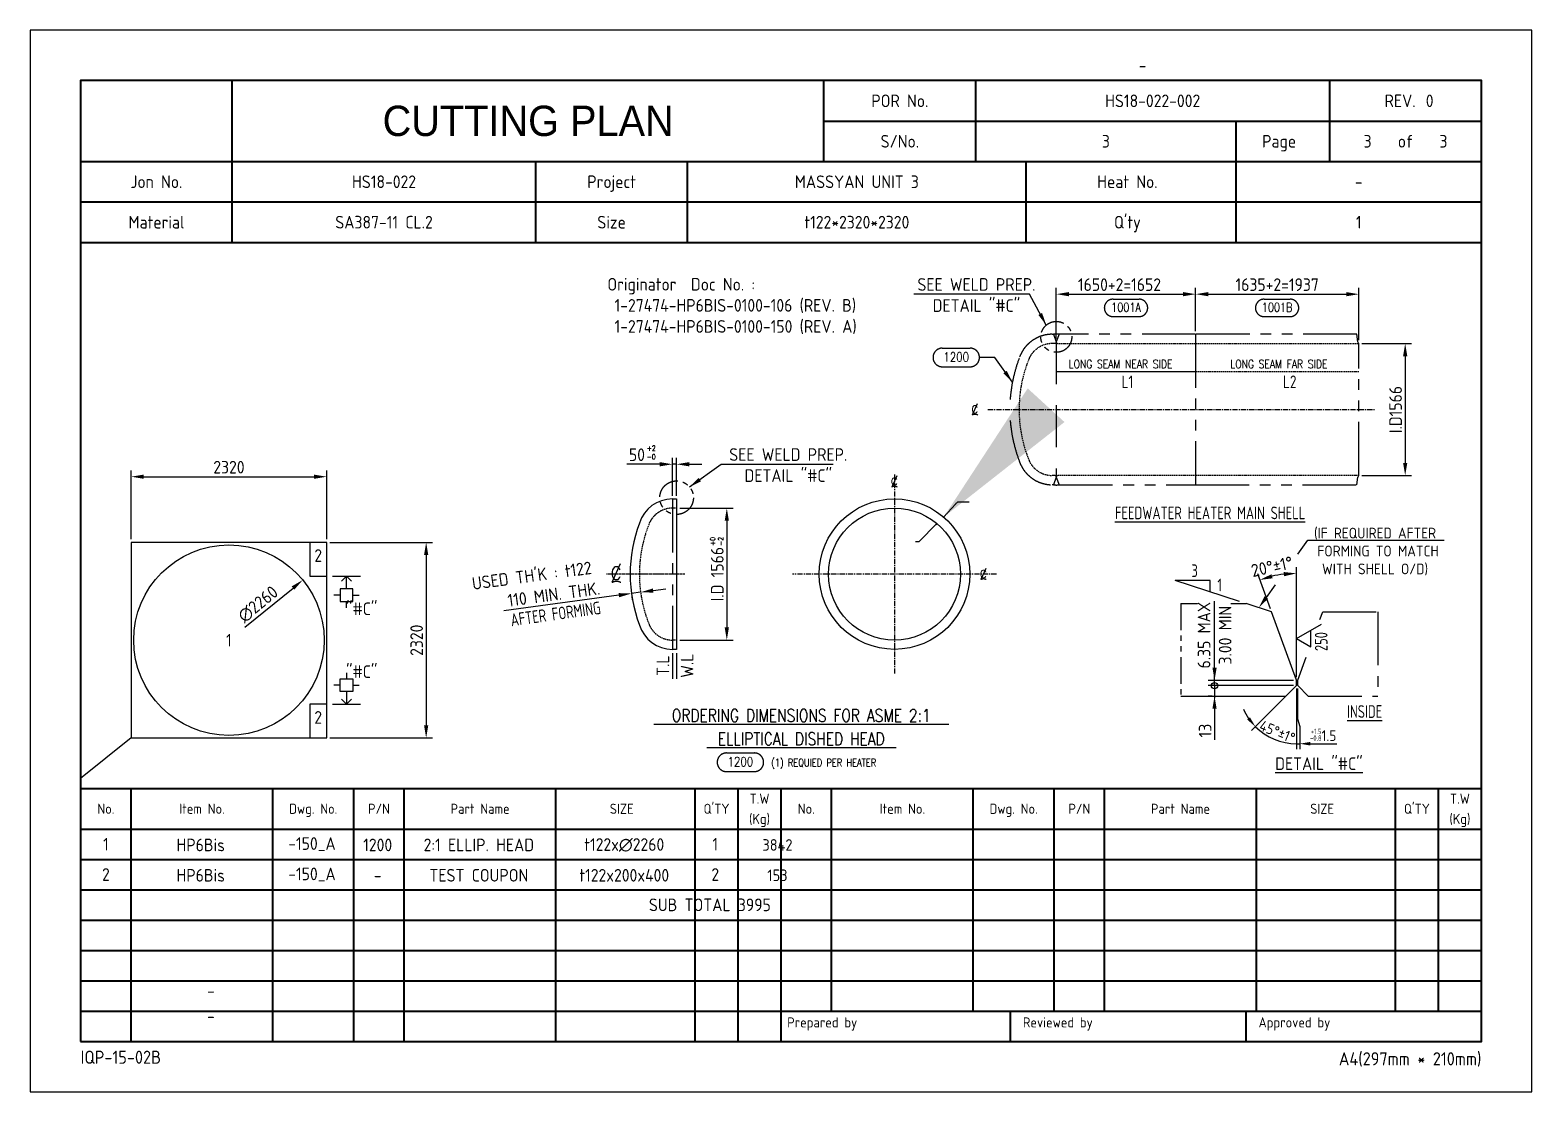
# Model space of a CAD drawing. Header units: millimetres. Extents: x -47360 to 661737, y -45870 to 354580.
# Drawn here: x 40000 to 57820, y 20000 to 32600 of the extents above; entities that cross this region are included whole.
import ezdxf
from ezdxf.enums import TextEntityAlignment as Align

# ---------------------------------------------------------------- set-up
doc = ezdxf.new("R2010")
doc.units = ezdxf.units.MM
doc.header["$LTSCALE"] = 10
for name, pattern in [('CENTER', [2, 1.25, -0.25, 0.25, -0.25]), ('CONT', [1, 1, 0]), ('DASHED', [0.75, 0.5, -0.25]), ('PHANTOM', [63.5, 31.75, -6.35, 6.35, -6.35, 6.35, -6.35])]:
    doc.linetypes.add(name, pattern=pattern)
for name, color, linetype in [('01_1  122xØ2260', 7, 'Continuous'), ('02_2  122x400x200', 7, 'Continuous'), ('11', 2, 'Continuous'), ('12', 1, 'CENTER'), ('13', 4, 'PHANTOM'), ('14', 3, 'DASHED'), ('15', 7, 'Continuous'), ('17', 7, 'Continuous'), ('GEN-ANN', 7, 'CONT'), ('GEN-TXT', 7, 'CONT'), ('N03_1  122x2320x2320', 3, 'Continuous'), ('T', 2, 'Continuous')]:
    doc.layers.add(name, color=color, linetype=linetype)
doc.layers.add('PAGE', color=9, linetype='Continuous', plot=False)
doc.layers.add('TITLE', color=15, linetype='Continuous', lineweight=40)
doc.styles.add('FRACTION', font='romans.shx', dxfattribs={"bigfont": 'FRACTION.shx'})
doc.styles.add('ROMANS', font='romans')
doc.styles.add('SIMPLEX', font='romans.shx', dxfattribs={"width": 0.8})
doc.styles.add('SIMPLEXFW', font='simplexfw.shx', dxfattribs={"width": 0.85})
doc.styles.get("Standard").update_dxf_attribs({"font": 'isocp2.shx', "bigfont": 'whgtxt.shx'})
doc.dimstyles.new('ISO-25', dxfattribs={"dimscale": 60, "dimtxt": 2.5, "dimasz": 2.5, "dimexe": 1.25, "dimexo": 0.625, "dimtad": 1, "dimdec": 0, "dimdsep": 46, "dimtxsty": 'Standard', "dimcen": 2.5, "dimclrt": 2, "dimadec": 0, "dimazin": 0, "dimtfac": 1, "dimtdec": 0, "dimtmove": 0, "dimatfit": 3, "dimfxl": 1, "dimarcsym": 0})

# ---------------------------------------------------------------- blocks, each defined once
blk = doc.blocks.new('CP00')
at = {"layer": 'PAGE'}
blk.add_line((20, 70), (10, 62), dxfattribs=at)
blk.add_lwpolyline([(0, 0), (297, 0), (297, 210), (0, 210)], close=True, dxfattribs=at)
at = {"layer": 'TITLE'}
for p, q in [((40, 184), (40, 200)), ((157, 184), (157, 200)), ((10, 184), (287, 184)), ((10, 168), (287, 168)), ((10, 60), (287, 60)), ((148.5, 16), (287, 16))]:
    blk.add_line(p, q, dxfattribs=at)
at = {"layer": 'TITLE', "color": 8}
for p, q in [((187, 184), (187, 200)), ((257, 184), (257, 192)), ((40, 168), (40, 184)), ((130, 168), (130, 184)), ((238.5, 168), (238.5, 184)), ((10, 176), (287, 176)), ((20, 10), (20, 60)), ((48, 10), (48, 60)), ((64, 10), (64, 60)), ((74, 10), (74, 60)), ((104, 10), (104, 60)), ((131.5, 10), (131.5, 60)), ((140, 10), (140, 60)), ((158.5, 16), (158.5, 60)), ((186.5, 16), (186.5, 60)), ((202.5, 16), (202.5, 60)), ((212.5, 16), (212.5, 60)), ((242.5, 16), (242.5, 60)), ((270, 16), (270, 60)), ((278.5, 16), (278.5, 60)), ((10, 52), (287, 52)), ((10, 46), (287, 46)), ((10, 40), (287, 40)), ((10, 34), (287, 34)), ((10, 28), (287, 28)), ((10, 22), (287, 22)), ((10, 16), (148.5, 16)), ((193.8, 16), (193.8, 10)), ((240.4, 16), (240.4, 10))]:
    blk.add_line(p, q, dxfattribs=at)
at = {"layer": 'TITLE', "color": 9}
for p, q in [((257, 192), (257, 200)), ((157, 192), (287, 192)), ((238.5, 184), (238.5, 192)), ((100, 168), (100, 184)), ((197, 168), (197, 184)), ((148.5, 10), (148.5, 60))]:
    blk.add_line(p, q, dxfattribs=at)
at = {"layer": 'TITLE', "color": 15}
blk.add_lwpolyline([(10, 10), (287, 10), (287, 200), (10, 200)], close=True, dxfattribs=at)
at = {"layer": 'PAGE', "color": 2}
blk.add_attdef('ATT_NESTINGPLANNO', text='', height=2.5, dxfattribs=at).set_placement((220, 203), align=Align.MIDDLE_CENTER)
for tag, p in [('ATT_OWNERITEMNO', (35, 7.09)), ('ATT_PARTNAME', (35, 2.09))]:
    blk.add_attdef(tag, text='', height=2.5, dxfattribs=at).set_placement(p, align=Align.MIDDLE_LEFT)
at = {"layer": 'TITLE', "color": 2}
for s, height, p in [('POR No.', 2.5, (172, 196)), ('S/No.', 2.5, (172, 188)), ('Page', 2.5, (247, 188)), ('of', 2.5, (272, 188)), ('Jon No.', 2.5, (25, 180)), ('Project', 2.5, (115, 180)), ('Heat No.', 2.5, (217, 180)), ('-', 2.5, (262.75, 180)), ('Material', 2.5, (25, 172)), ('Size', 2.5, (115, 172)), ("Q'ty", 2.5, (217, 172)), ('No.', 2, (15, 56)), ('Item No.', 2, (34, 56)), ('Dwg. No.', 2, (56, 56)), ('P/N', 2, (69, 56)), ('Part Name', 2, (89, 56)), ('SIZE', 2, (117, 56)), ("Q'TY", 2, (135.75, 56)), ('T.W', 2, (144.25, 58)), ('No.', 2, (153.5, 56)), ('Item No.', 2, (172.5, 56)), ('Dwg. No.', 2, (194.5, 56)), ('P/N', 2, (207.5, 56)), ('Part Name', 2, (227.5, 56)), ('SIZE', 2, (255.5, 56)), ("Q'TY", 2, (274.25, 56)), ('T.W', 2, (282.75, 58)), ('(Kg)', 2, (144.25, 54)), ('(Kg)', 2, (282.75, 54))]:
    blk.add_text(s, height=height, dxfattribs=at).set_placement(p, align=Align.MIDDLE_CENTER)
blk.add_text('REV.', height=2.5, dxfattribs=at).set_placement((274, 196), align=Align.MIDDLE_RIGHT)
blk.add_text('0', height=2.5, dxfattribs=at).set_placement((276, 196), align=Align.MIDDLE_LEFT)
for s, height, p in [('Prepared by', 2, (149.73, 12.75)), ('Reviewed by', 2, (196.33, 12.75)), ('Approved by', 2, (242.93, 12.75)), ('IQP-15-02B', 2.594, (10, 5.57))]:
    blk.add_text(s, height=height, dxfattribs=at).set_placement(p)
blk.add_text('A4(297mm * 210mm)', height=2.5936, dxfattribs=at).set_placement((287, 5.26), align=Align.RIGHT)
at = {"layer": 'TITLE', "color": 3, "insert": (98.5, 192), "char_height": 6, "width": 59.896, "attachment_point": 5}
blk.add_mtext('{\\fHYHeadLine-Medium|b0|i0|c129|p18;CUTTING PLAN}', dxfattribs=at)
at = {"layer": 'TITLE', "color": 2}
for tag, height, p in [('ATT_PORNO', 2.5, (222, 196)), ('ATT_CUTTINGPLANNO', 2.5, (212.75, 188)), ('ATT_PAGENO', 2.5, (264.5, 188)), ('ATT_PAGESUBTOTAL', 2.5, (279.5, 188)), ('ATT_WONO', 2.5, (70, 180)), ('ATT_PROJECT', 2.5, (163.5, 180)), ('ATT_PORWEIGHT', 2, (278.5, 89)), ('ATT_NETWEIGHT', 2, (278.5, 83)), ('ATT_SAVEWEIGHT', 2, (278.5, 77)), ('ATT_SCRAPWEIGHT', 2, (278.5, 71)), ('ATT_CUTTING', 2, (278.5, 65))]:
    blk.add_attdef(tag, text='', height=height, dxfattribs=at).set_placement(p, align=Align.MIDDLE_CENTER)
at = {"layer": 'TITLE', "color": 3}
for tag, p in [('ATT_MATERIAL', (70, 172)), ('ATT_SIZE', (163.5, 172)), ('ATT_QTY', (262.75, 172))]:
    blk.add_attdef(tag, text='', height=2.5, dxfattribs=at).set_placement(p, align=Align.MIDDLE_CENTER)
blk = doc.blocks.new('*D86')
at = {"color": 0, "lineweight": -2, "transparency": 16777216}
for p, q in [((41200, 26558), (41200, 27375)), ((41350, 27300), (43370, 27300)), ((43520, 26558), (43520, 27375))]:
    blk.add_line(p, q, dxfattribs=at)
at = {"color": 0, "transparency": 16777216}
for points in [[(41350, 27325), (41350, 27275), (41200, 27300)], [(43370, 27325), (43370, 27275), (43520, 27300)]]:
    blk.add_solid(points, dxfattribs=at)
at = {"layer": 'Defpoints', "color": 0, "transparency": 16777216}
for p in [(43520, 27300), (41200, 26520), (43520, 26520)]:
    blk.add_point(p, dxfattribs=at)
at = {"color": 2, "transparency": 16777216, "insert": (42360, 27413), "char_height": 150, "attachment_point": 5}
blk.add_mtext('2320', dxfattribs=at)
blk = doc.blocks.new('*D87')
at = {"color": 0, "lineweight": -2, "transparency": 16777216}
for p, q in [((43558, 26520), (44775, 26520)), ((44700, 26370), (44700, 24350)), ((43558, 24200), (44775, 24200))]:
    blk.add_line(p, q, dxfattribs=at)
at = {"color": 0, "transparency": 16777216}
for points in [[(44675, 26370), (44725, 26370), (44700, 26520)], [(44675, 24350), (44725, 24350), (44700, 24200)]]:
    blk.add_solid(points, dxfattribs=at)
at = {"layer": 'Defpoints', "color": 0, "transparency": 16777216}
for p in [(43520, 26520), (43520, 24200), (44700, 24200)]:
    blk.add_point(p, dxfattribs=at)
at = {"color": 2, "transparency": 16777216, "insert": (44587, 25360), "char_height": 150, "attachment_point": 5, "rotation": 90}
blk.add_mtext('2320', dxfattribs=at)
blk = doc.blocks.new('*D88')
at = {"color": 0, "lineweight": -2, "transparency": 16777216}
blk.add_line((42550, 25515), (43120, 25979), dxfattribs=at)
at = {"color": 0, "transparency": 16777216}
blk.add_solid([(43104, 25999), (43135, 25960), (43236, 26074)], dxfattribs=at)
at = {"layer": 'Defpoints', "color": 0, "transparency": 16777216}
for p in [(43236, 26074), (41484, 24646)]:
    blk.add_point(p, dxfattribs=at)
at = {"color": 2, "transparency": 16777216, "insert": (42705, 25787), "char_height": 150, "attachment_point": 5, "rotation": 39.1945}
blk.add_mtext('∅2260', dxfattribs=at)
blk = doc.blocks.new('$CL')
at = {"layer": 'GEN-TXT', "color": 2, "linetype": 'CONT'}
blk.add_line((0.031, 0.069), (-0.031, -0.069), dxfattribs=at)
blk.add_arc((0.003, -0.131), 0.0703, 61.7604, 118.2396, dxfattribs=at)
at = {"layer": 'GEN-TXT', "color": 2, "linetype": 'CONT', "style": 'FRACTION'}
blk.add_text('C', height=0.0938, dxfattribs=at).set_placement((0, 0), align=Align.MIDDLE)
blk = doc.blocks.new('*D89')
at = {"color": 0, "lineweight": -2, "transparency": 16777216}
for p, q in [((47471, 27448), (47081, 27448)), ((47621, 27075), (47621, 27523)), ((47671, 27448), (47621, 27448)), ((47671, 27075), (47671, 27523)), ((47821, 27448), (47971, 27448))]:
    blk.add_line(p, q, dxfattribs=at)
at = {"color": 0, "transparency": 16777216}
for points in [[(47471, 27473), (47471, 27423), (47621, 27448)], [(47821, 27473), (47821, 27423), (47671, 27448)]]:
    blk.add_solid(points, dxfattribs=at)
at = {"layer": 'Defpoints', "color": 0, "transparency": 16777216}
for p in [(47621, 27448), (47621, 27037), (47671, 27037)]:
    blk.add_point(p, dxfattribs=at)
at = {"color": 2, "transparency": 16777216, "insert": (47201, 27561), "char_height": 150, "attachment_point": 5}
blk.add_mtext('50', dxfattribs=at)
blk = doc.blocks.new('*D90')
at = {"color": 0, "lineweight": -2, "transparency": 16777216}
for p, q in [((47709, 26927), (48342, 26927)), ((48267, 26777), (48267, 25511)), ((47709, 25361), (48342, 25361))]:
    blk.add_line(p, q, dxfattribs=at)
at = {"color": 0, "transparency": 16777216}
for points in [[(48242, 26777), (48292, 26777), (48267, 26927)], [(48242, 25511), (48292, 25511), (48267, 25361)]]:
    blk.add_solid(points, dxfattribs=at)
at = {"layer": 'Defpoints', "color": 0, "transparency": 16777216}
for p in [(47671, 26927), (47671, 25361), (48267, 25361)]:
    blk.add_point(p, dxfattribs=at)
at = {"color": 2, "transparency": 16777216, "insert": (48154, 26144), "char_height": 150, "attachment_point": 5, "rotation": 90}
blk.add_mtext('I.D 1566', dxfattribs=at)
blk = doc.blocks.new('*D91')
at = {"color": 0, "lineweight": -2, "transparency": 16777216}
for p, q in [((46987, 25894), (45620, 25710)), ((47244, 25929), (47135, 25914)), ((47140, 25877), (47145, 25840)), ((47249, 25892), (47254, 25855)), ((47393, 25949), (47542, 25969))]:
    blk.add_line(p, q, dxfattribs=at)
at = {"color": 0, "transparency": 16777216}
for points in [[(46983, 25919), (46990, 25870), (47135, 25914)], [(47390, 25974), (47396, 25925), (47244, 25929)]]:
    blk.add_solid(points, dxfattribs=at)
at = {"layer": 'Defpoints', "color": 0, "transparency": 16777216}
for p in [(47135, 25914), (47244, 25929), (47244, 25929)]:
    blk.add_point(p, dxfattribs=at)
at = {"color": 2, "transparency": 16777216, "insert": (46214, 25904), "char_height": 150, "attachment_point": 5, "rotation": 7.6924}
blk.add_mtext('110 MIN. THK.', dxfattribs=at)
blk = doc.blocks.new('$PNBR')
at = {"layer": 'GEN-ANN', "color": 7, "linetype": 'CONT'}
for p, q in [((0.125, 0.125), (0.5, 0.125)), ((0.125, -0.125), (0.5, -0.125))]:
    blk.add_line(p, q, dxfattribs=at)
for centre, start, end in [((0.125, 0), 90, 270), ((0.5, 0), 270, 90)]:
    blk.add_arc(centre, 0.125, start, end, dxfattribs=at)
at = {"layer": 'GEN-ANN', "color": 7, "linetype": 'CONT', "style": 'FRACTION'}
blk.add_attdef('PNB', text='', height=0.0938, dxfattribs=at).set_placement((0.313, -0.046), align=Align.CENTER)
blk = doc.blocks.new('_Small')
at = {"color": 0, "linetype": 'ByBlock', "lineweight": -2}
blk.add_circle((0, 0), 0.25, dxfattribs=at)
blk = doc.blocks.new('*D287')
at = {"color": 0, "lineweight": -2, "transparency": 16777216}
for p, q in [((54054, 25034), (54054, 25184)), ((54989, 24884), (53979, 24884)), ((54989, 24821), (53979, 24821)), ((54054, 24821), (54054, 24884)), ((54054, 24821), (54054, 24671))]:
    blk.add_line(p, q, dxfattribs=at)
at = {"color": 0, "transparency": 16777216}
blk.add_solid([(54029, 25034), (54079, 25034), (54054, 24884)], dxfattribs=at)
at = {"layer": 'Defpoints', "color": 0, "transparency": 16777216}
for p in [(54054, 24884), (55026, 24884), (55026, 24821)]:
    blk.add_point(p, dxfattribs=at)
at = {"color": 0, "lineweight": -2, "transparency": 16777216, "xscale": 150, "yscale": 150, "zscale": 150, "rotation": 90}
blk.add_blockref('_Small', (54054, 24821), dxfattribs=at)
blk = doc.blocks.new('*D288')
at = {"color": 0, "lineweight": -2, "transparency": 16777216}
for p, q in [((54054, 24821), (54054, 24971)), ((54989, 24821), (53979, 24821)), ((54054, 24821), (54054, 24696)), ((54024, 24696), (53979, 24696)), ((54054, 24546), (54054, 24180))]:
    blk.add_line(p, q, dxfattribs=at)
at = {"color": 0, "transparency": 16777216}
blk.add_solid([(54029, 24546), (54079, 24546), (54054, 24696)], dxfattribs=at)
at = {"layer": 'Defpoints', "color": 0, "transparency": 16777216}
for p in [(55026, 24821), (54054, 24696), (54062, 24696)]:
    blk.add_point(p, dxfattribs=at)
at = {"color": 2, "transparency": 16777216, "insert": (53942, 24288), "char_height": 150, "attachment_point": 5, "rotation": 90}
blk.add_mtext('13', dxfattribs=at)
blk = doc.blocks.new('_None')
blk = doc.blocks.new('*D289')
at = {"color": 0, "lineweight": -2, "transparency": 16777216}
for p, q in [((55026, 24922), (55026, 26228)), ((54718, 25732), (54567, 26147))]:
    blk.add_line(p, q, dxfattribs=at)
blk.add_arc((55026, 24884), 1269, 96.7786, 103.2214, dxfattribs=at)
at = {"color": 0, "transparency": 16777216}
for points in [[(54743, 26095), (54729, 26143), (54592, 26076)], [(54875, 26169), (54878, 26119), (55026, 26153)]]:
    blk.add_solid(points, dxfattribs=at)
at = {"layer": 'Defpoints', "color": 0, "transparency": 16777216}
for p in [(54879, 26144), (54730, 25697), (55026, 24884), (55026, 24884), (55026, 24821)]:
    blk.add_point(p, dxfattribs=at)
at = {"color": 2, "transparency": 16777216, "insert": (54735, 26234), "char_height": 150, "attachment_point": 5, "rotation": 12.1757}
blk.add_mtext('20°%%P1%%D', dxfattribs=at)
blk = doc.blocks.new('*D290')
at = {"color": 0, "lineweight": -2, "transparency": 16777216}
for p, q in [((52176, 28937), (52176, 29541)), ((52326, 29466), (53679, 29466)), ((53829, 29028), (53829, 29541))]:
    blk.add_line(p, q, dxfattribs=at)
at = {"color": 0, "transparency": 16777216}
for points in [[(52326, 29491), (52326, 29441), (52176, 29466)], [(53679, 29491), (53679, 29441), (53829, 29466)]]:
    blk.add_solid(points, dxfattribs=at)
at = {"layer": 'Defpoints', "color": 0, "transparency": 16777216}
for p in [(53829, 29466), (52176, 28899), (53829, 28990)]:
    blk.add_point(p, dxfattribs=at)
at = {"color": 2, "transparency": 16777216, "insert": (52926, 29579), "char_height": 150, "attachment_point": 5}
blk.add_mtext('1650+2=1652', dxfattribs=at)
blk = doc.blocks.new('*D291')
at = {"color": 0, "lineweight": -2, "transparency": 16777216}
for p, q in [((53829, 29028), (53829, 29541)), ((53979, 29466), (55616, 29466)), ((55766, 28919), (55766, 29541))]:
    blk.add_line(p, q, dxfattribs=at)
at = {"color": 0, "transparency": 16777216}
for points in [[(53979, 29491), (53979, 29441), (53829, 29466)], [(55616, 29491), (55616, 29441), (55766, 29466)]]:
    blk.add_solid(points, dxfattribs=at)
at = {"layer": 'Defpoints', "color": 0, "transparency": 16777216}
for p in [(55766, 29466), (53829, 28990), (55766, 28882)]:
    blk.add_point(p, dxfattribs=at)
at = {"color": 2, "transparency": 16777216, "insert": (54797, 29579), "char_height": 150, "attachment_point": 5}
blk.add_mtext('1635+2=1937', dxfattribs=at)
blk = doc.blocks.new('*D292')
at = {"color": 0, "lineweight": -2, "transparency": 16777216}
for p, q in [((55803, 28880), (56391, 28880)), ((56316, 28730), (56316, 27464)), ((55803, 27314), (56391, 27314))]:
    blk.add_line(p, q, dxfattribs=at)
at = {"color": 0, "transparency": 16777216}
for points in [[(56291, 28730), (56341, 28730), (56316, 28880)], [(56291, 27464), (56341, 27464), (56316, 27314)]]:
    blk.add_solid(points, dxfattribs=at)
at = {"layer": 'Defpoints', "color": 0, "transparency": 16777216}
for p in [(55766, 28880), (55766, 27314), (56316, 27314)]:
    blk.add_point(p, dxfattribs=at)
at = {"color": 2, "transparency": 16777216, "insert": (56202, 28097), "char_height": 150, "attachment_point": 5, "rotation": 90}
blk.add_mtext('I.D1566', dxfattribs=at)

msp = doc.modelspace()

# ---------------------------------------------------------------- hatches: boundary and pattern name
at = {"layer": '15'}
h = msp.add_hatch(color=256, dxfattribs=at)
h.paths.add_polyline_path([(50747.5, 26730.87), (50752.95, 26751.21, -0.00304812), (50760.44, 26743.81)])
h.paths.add_polyline_path([(50747.5, 26730.87), (50760.44, 26743.81, -0.00304812), (50767.84, 26736.32)])

# ---------------------------------------------------------------- linework, layer by layer
for p, q in [((43590.47, 26120), (43920.23, 26120)), ((54054.35, 25184.37), (54054.35, 25824.62)), ((47621.45, 25206.08), (47621.45, 24903.4)), ((47671.45, 25206.08), (47671.45, 24903.4)), ((55026.15, 24788.99), (55026.15, 24068.33)), ((55038.9, 24788.99), (55038.9, 24428.66)), ((43590.47, 24600), (43920.23, 24600)), ((54897.36, 24692.08), (54494.03, 24288.74)), ((55038.9, 24428.66), (55064.4, 24337.72)), ((55064.4, 24337.72), (55064.4, 24068.33)), ((55026.15, 24132.08), (55064.4, 24132.08)), ((55191.9, 24132.08), (55503.18, 24132.08))]:
    msp.add_line(p, q)
for points in [[(55042.11, 26381.67), (55161.28, 26545.58), (56776.58, 26545.58)], [(54668.5, 25867.83), (54775.74, 26015.32)]]:
    msp.add_lwpolyline(points)
for start, end in [(203.757914, 214.378957), (225, 270)]:
    msp.add_arc((55026.15, 24820.87), 688.79, start, end)
for points in [[(54648.28, 25882.53), (54580.29, 25746.5), (54688.72, 25853.13)], [(54441.33, 24418.36), (54474.03, 24445.5), (54539.1, 24333.82)], [(55191.9, 24153.33), (55191.9, 24110.83), (55064.4, 24132.08)]]:
    msp.add_solid(points)
at = {"layer": '01_1  122xØ2260'}
msp.add_circle((42360, 25360), 1130, dxfattribs=at)
at = {"layer": '02_2  122x400x200'}
for points in [[(43520, 26520), (43320, 26520), (43320, 26120), (43520, 26120)], [(43520, 24600), (43320, 24600), (43320, 24200), (43520, 24200)]]:
    msp.add_lwpolyline(points, close=True, dxfattribs=at)
at = {"layer": '11', "color": 3}
for p, q in [((47621.45, 27037.36), (47671.45, 27037.36)), ((47671.45, 27037.36), (47671.45, 25251.36)), ((53653.55, 25795.87), (53852.36, 25795.87)), ((54247.2, 25795.87), (54430.26, 25795.87)), ((54730.33, 25697.14), (54430.26, 25795.87)), ((55026.15, 24884.37), (54730.33, 25697.14)), ((47671.45, 25251.36), (47621.45, 25251.36)), ((54901.15, 24695.87), (55026.15, 24820.87)), ((55026.15, 24820.87), (55026.15, 24884.37)), ((53653.55, 24695.87), (54901.15, 24695.87))]:
    msp.add_line(p, q, dxfattribs=at)
at = {"layer": '11'}
for p, q in [((50901.3, 24359.99), (47400, 24359.99)), ((50277.49, 24081.72), (48031.03, 24081.72))]:
    msp.add_line(p, q, dxfattribs=at)
at = {"layer": '11', "color": 3}
for radius in [893, 783]:
    msp.add_circle((50256.7, 26144.36), radius, dxfattribs=at)
for centre, radius, start, end in [((47624.09, 26623.76), 413.61, 90.36608, 162.394368), ((48837.35, 26144.36), 1717.4, 159.391225, 200.608775), ((47624.09, 25664.97), 413.61, 197.605632, 269.63392)]:
    msp.add_arc(centre, radius, start, end, dxfattribs=at)
at = {"layer": '12', "ltscale": 5}
for p, q in [((51365.46, 28097.3), (55959.61, 28097.3)), ((50256.89, 27326.03), (50256.43, 24962.69)), ((51466.92, 26144.36), (49046.48, 26144.36))]:
    msp.add_line(p, q, dxfattribs=at)
at = {"layer": '12', "linetype": 'CENTER', "ltscale": 2}
msp.add_line((47769.09, 26144.36), (46840.86, 26144.36), dxfattribs=at)
at = {"layer": '13', "ltscale": 2}
for p, q in [((53828.54, 28990.3), (52209.55, 28990.3)), ((55741.34, 28990.3), (53828.54, 28990.3)), ((53828.54, 28990.3), (53828.54, 27204.3)), ((55752.52, 28899.3), (55741.34, 28990.3)), ((55761.31, 28884.07), (55752.52, 28899.3)), ((55765.64, 27314.3), (55765.64, 28880.3)), ((55741.34, 27204.3), (55752.52, 27295.3)), ((55761.31, 27310.53), (55752.52, 27295.3)), ((52209.55, 27204.3), (53828.54, 27204.3)), ((53828.54, 27204.3), (55741.34, 27204.3)), ((47621.45, 27037.36), (47621.45, 25251.36)), ((55303.26, 25604.49), (55336.98, 25697.14)), ((55336.98, 25697.14), (55990.42, 25697.14)), ((55990.42, 25697.14), (55990.42, 24695.87)), ((55041.15, 24884.37), (55141.32, 25159.57)), ((55166.15, 24695.87), (55041.15, 24820.87)), ((55166.15, 24695.87), (55990.42, 24695.87))]:
    msp.add_line(p, q, dxfattribs=at)
at = {"layer": '13'}
for p, q in [((53653.55, 25795.87), (53653.55, 24695.87)), ((55041.15, 24820.87), (55041.15, 24884.37))]:
    msp.add_line(p, q, dxfattribs=at)
at = {"layer": '13', "ltscale": 2}
for points in [[(55765.64, 28881.57), (55765.64, 28880.3), (55765.64, 28880.3), (55765.64, 28880.3)], [(55765.64, 27313.03), (55765.64, 27314.3), (55765.64, 27314.3), (55765.64, 27314.3)]]:
    msp.add_lwpolyline(points, dxfattribs=at)
at = {"layer": '13'}
for centre, radius in [((52176.43, 28959.3), 183.51), ((47671.45, 27051.36), 199.21)]:
    msp.add_circle(centre, radius, dxfattribs=at)
for centre, start, end in [((52176.43, 28783.93), 80.882154, 99.117846), ((52176.43, 27410.67), 260.882154, 279.117846)]:
    msp.add_arc(centre, 209.01, start, end, dxfattribs=at)
at = {"layer": '13', "ltscale": 2}
for centre, start, end in [((55765.64, 28886.57), 210, 270), ((55765.64, 27308.03), 90, 150)]:
    msp.add_arc(centre, 5, start, end, dxfattribs=at)
at = {"layer": '14', "ltscale": 100}
for p, q in [((52209.55, 28990.3), (52176.43, 28899.3)), ((52176.43, 28899.3), (52176.43, 27295.3)), ((52176.43, 27295.3), (52209.55, 27204.3))]:
    msp.add_line(p, q, dxfattribs=at)
at = {"layer": '14', "color": 6}
msp.add_line((52189.43, 28880.3), (52176.43, 28893.3), dxfattribs=at)
at = {"layer": '14', "color": 6, "ltscale": 3}
for p, q in [((52189.43, 28880.3), (55765.64, 28880.3)), ((55765.64, 28543.8), (53828.54, 28543.8)), ((47671.45, 26927.36), (47621.45, 26927.36)), ((47671.45, 25361.36), (47621.45, 25361.36)), ((47671.45, 25361.36), (47621.45, 25361.36))]:
    msp.add_line(p, q, dxfattribs=at)
at = {"layer": '14', "color": 6, "linetype": 'ByBlock'}
msp.add_line((53828.54, 28543.8), (52176.43, 28543.8), dxfattribs=at)
at = {"layer": '14', "ltscale": 100}
msp.add_lwpolyline([(52126.43, 28990.3), (52143.31, 28990.3), (52176.43, 28899.3), (52176.43, 27295.3), (52143.31, 27204.3), (52126.43, 27204.3)], dxfattribs=at)
at = {"layer": '14', "color": 6}
for points in [[(52176.43, 28893.3), (52163.43, 28880.3), (52126.43, 28880.3)], [(52176.43, 27301.3), (52163.43, 27314.3), (52126.43, 27314.3)]]:
    msp.add_lwpolyline(points, dxfattribs=at)
at = {"layer": '14', "color": 6, "ltscale": 3}
msp.add_lwpolyline([(55765.64, 27314.3), (52189.43, 27314.3), (52176.43, 27301.3)], dxfattribs=at)
at = {"layer": '14', "ltscale": 100}
for centre, radius, start, end in [((52129.08, 28576.7), 413.61, 90.36608, 162.394368), ((53342.33, 28097.3), 1717.4, 159.391225, 200.608775), ((52129.08, 27617.9), 413.61, 197.605632, 269.63392)]:
    msp.add_arc(centre, radius, start, end, dxfattribs=at)
at = {"layer": '14', "color": 6, "ltscale": 3}
for centre, radius, start, end in [((52129.08, 28576.69), 303.62, 90.5, 153.973975), ((53342.33, 28097.3), 1607.4, 157.596868, 202.403132), ((52129.08, 27617.91), 303.62, 206.026025, 269.5), ((47624.1, 26623.75), 303.62, 90.5, 153.973975), ((48837.35, 26144.36), 1607.4, 157.596868, 202.403132), ((47624.1, 25664.97), 303.62, 206.026025, 269.5)]:
    msp.add_arc(centre, radius, start, end, dxfattribs=at)
at = {"layer": '15'}
for p, q in [((50760.44, 26743.81), (50545.22, 26528.59)), ((50752.95, 26751.21), (50747.5, 26730.87)), ((50767.84, 26736.32), (50747.5, 26730.87)), ((54001.42, 26069.12), (53587.78, 26069.12)), ((54350.96, 25821.15), (53587.78, 26069.12)), ((54001.42, 25934.72), (54001.42, 26069.12)), ((55026.15, 25380.45), (55321.35, 25550.88)), ((55026.15, 25380.45), (55194.96, 25282.99)), ((55194.96, 25282.99), (55194.96, 25477.91))]:
    msp.add_line(p, q, dxfattribs=at)
at = {"layer": '17'}
msp.add_line((50545.22, 26528.59), (50506.22, 26528.59), dxfattribs=at)
at = {"layer": 'N03_1  122x2320x2320'}
msp.add_lwpolyline([(43520, 24200), (43520, 26520), (41200, 26520), (41200, 24200)], close=True, dxfattribs=at)
at = {"layer": 'T'}
for p, q in [((43755.35, 25970), (43755.35, 26120)), ((43680.35, 25895), (43605.35, 25895)), ((43830.35, 25895), (43905.35, 25895)), ((43755.35, 25745), (43755.35, 25820)), ((43755.35, 24975), (43755.35, 24900)), ((43680.35, 24825), (43605.35, 24825)), ((43830.35, 24825), (43905.35, 24825)), ((43755.35, 24750), (43755.35, 24600))]:
    msp.add_line(p, q, dxfattribs=at)
for points in [[(43695.35, 26060), (43755.35, 26120), (43815.35, 26060)], [(43695.35, 24660), (43755.35, 24600), (43815.35, 24660)]]:
    msp.add_lwpolyline(points, dxfattribs=at)
for points in [[(43680.35, 25820), (43830.35, 25820), (43830.35, 25970), (43680.35, 25970)], [(43680.35, 24900), (43830.35, 24900), (43830.35, 24750), (43680.35, 24750)]]:
    msp.add_lwpolyline(points, close=True, dxfattribs=at)

# ---------------------------------------------------------------- block references
ref = msp.add_blockref('CP00', (40000, 20000), dxfattribs=dict(xscale=60, yscale=60, zscale=60))
ref.add_attrib('ATT_WONO', 'HS18-022', dxfattribs={"layer": 'TITLE', "color": 2, "height": 150}).set_placement((44200, 30800), align=Align.MIDDLE_CENTER)
ref.add_attrib('ATT_PROJECT', 'MASSYAN UNIT 3', dxfattribs={"layer": 'TITLE', "color": 2, "height": 150}).set_placement((49810, 30800), align=Align.MIDDLE_CENTER)
ref.add_attrib('ATT_PORNO', 'HS18-022-002', dxfattribs={"layer": 'TITLE', "color": 2, "height": 150}).set_placement((53320, 31760), align=Align.MIDDLE_CENTER)
ref.add_attrib('ATT_OWNERITEMNO', '-', dxfattribs={"layer": 'PAGE', "color": 2, "height": 150}).set_placement((42100, 21200), align=Align.MIDDLE_LEFT)
ref.add_attrib('ATT_PARTNAME', '-', dxfattribs={"layer": 'PAGE', "color": 2, "height": 150}).set_placement((42100, 20900), align=Align.MIDDLE_LEFT)
ref.add_attrib('ATT_MATERIAL', 'SA387-11 CL.2', dxfattribs={"layer": 'TITLE', "color": 3, "height": 150}).set_placement((44200, 30320), align=Align.MIDDLE_CENTER)
ref.add_attrib('ATT_SIZE', 't122*2320*2320', dxfattribs={"layer": 'TITLE', "color": 3, "height": 150}).set_placement((49810, 30320), align=Align.MIDDLE_CENTER)
ref.add_attrib('ATT_QTY', '1', dxfattribs={"layer": 'TITLE', "color": 3, "height": 150}).set_placement((55765, 30320), align=Align.MIDDLE_CENTER)
ref.add_attrib('ATT_NESTINGPLANNO', '-', dxfattribs={"layer": 'PAGE', "color": 2, "height": 150}).set_placement((53200, 32180), align=Align.MIDDLE_CENTER)
ref.add_attrib('ATT_CUTTINGPLANNO', '3', dxfattribs={"layer": 'TITLE', "color": 2, "height": 150}).set_placement((52765, 31280), align=Align.MIDDLE_CENTER)
ref.add_attrib('ATT_PAGENO', '3', dxfattribs={"layer": 'TITLE', "color": 2, "height": 150}).set_placement((55870, 31280), align=Align.MIDDLE_CENTER)
ref.add_attrib('ATT_PAGESUBTOTAL', '3', dxfattribs={"layer": 'TITLE', "color": 2, "height": 150}).set_placement((56770, 31280), align=Align.MIDDLE_CENTER)
at = {"layer": '15'}
ref = msp.add_blockref('$PNBR', (52746.23, 29303.29), dxfattribs=dict(at, xscale=823.1963533715145, yscale=823.196353371512, zscale=823.196353371513))
ref.add_attrib('PNB', '1001A', dxfattribs={"layer": '11', "height": 105, "style": 'FRACTION', "width": 0.8}).set_placement((53003.48, 29257.68), align=Align.CENTER)
ref = msp.add_blockref('$PNBR', (54538.84, 29303.29), dxfattribs=dict(at, xscale=823.1963533715145, yscale=823.196353371512, zscale=823.196353371513))
ref.add_attrib('PNB', '1001B', dxfattribs={"layer": '11', "height": 105, "style": 'FRACTION', "width": 0.8}).set_placement((54796.09, 29257.68), align=Align.CENTER)
ref = msp.add_blockref('$PNBR', (50713.51, 28714.86), dxfattribs=dict(at, xscale=881.9960958425825, yscale=881.9960958425825, zscale=881.9960958425825))
ref.add_attrib('PNB', '1200', dxfattribs={"layer": '11', "height": 110.25, "style": 'FRACTION', "width": 0.8}).set_placement((50989.13, 28665.99), align=Align.CENTER)
for p, xscale, yscale, zscale in [((51209.25, 28098.29), 959.9999999999995, 959.9999999999995, 959.9999999999995), ((50253.43, 27243.61), 960, 960, 960), ((46953.54, 26154.23), 1600, 1600, 1600), ((51310.71, 26145.35), 959.9999999999995, 959.9999999999995, 959.9999999999995)]:
    msp.add_blockref('$CL', p, dxfattribs=dict(at, xscale=xscale, yscale=yscale, zscale=zscale))
ref = msp.add_blockref('$PNBR', (48152.8, 23911.78), dxfattribs=dict(at, xscale=881.9960958425825, yscale=881.9960958425825, zscale=881.9960958425825))
ref.add_attrib('PNB', '1200', dxfattribs={"layer": '11', "height": 110.25, "style": 'FRACTION', "width": 0.8}).set_placement((48428.42, 23862.91), align=Align.CENTER)

# ---------------------------------------------------------------- texts
at = {"color": 2}
for s, height, width, p in [('L1', 150, 0.85, (52949.7, 28351.17, 70960545.69)), ('L2', 150, 0.85, (54865.52, 28351.17, 70960545.69)), ('%%UFEEDWATER HEATER MAIN SHELL', 150, 0.8, (52872.31, 26795.68, 70960545.69)), ('3', 150, 0.8, (53779.96, 26109.98)), ('1', 150, 0.8, (54088.31, 25940.54)), ('+1.5', 63.75, 0.8, (55195.62, 24245.6)), ('-0.8', 63.75, 0.8, (55187.53, 24166.32))]:
    msp.add_text(s, height=height, dxfattribs=dict(at, width=width)).set_placement(p)
at = {"color": 2, "style": 'SIMPLEX', "width": 0.8}
for s, p in [('+2', (47318.63, 27608.91)), ('-0', (47318.63, 27506.57))]:
    msp.add_text(s, height=60, dxfattribs=at).set_placement(p)
at = {"color": 2, "width": 0.8}
for s, rotation, p in [('AFTER FORMING', 7.931553, (45712.59, 25524.12)), ('250', 90, (55394.4, 25231.08))]:
    msp.add_text(s, height=150, rotation=rotation, dxfattribs=at).set_placement(p)
msp.add_text('%%UINSIDE', height=150, dxfattribs=at).set_placement((55834.69, 24514.11), align=Align.MIDDLE_CENTER)
at = {"color": 2}
msp.add_text('%%UDETAIL "#C"', height=150, dxfattribs=at).set_placement((54773.18, 23819.97))
at = {"color": 2, "attachment_point": 5}
for s, insert, char_height in [('SEE WELD PREP.\\PDETAIL "#C"', (51229.15, 29455.91), 150), ('SEE WELD PREP.\\PDETAIL "#C"', (48996.5, 27437.99), 150), ('(IF REQUIRED AFTER\\P FORMING TO MATCH \\PWITH SHELL O/D)', (55958.17, 26412.34), 127.5), ('1.5', (55411.29, 24227.7), 127.5)]:
    msp.add_mtext(s, dxfattribs=dict(at, insert=insert, char_height=char_height))
for s, insert, char_height, rotation in [("USED TH'K : t122", (45953.59, 26126.43), 150, 7.692372), ('6.35 MAX\\P3.00 MIN', (54054.35, 25420), 150, 90), ('T.L', (47508.95, 25058), 150, 90), ('W.L', (47795.78, 25058), 150, 90), ('45°%%P1%%D', (54799.16, 24272.85), 127.5, 337.5)]:
    msp.add_mtext(s, dxfattribs=dict(at, insert=insert, char_height=char_height, rotation=rotation))
at = {"layer": '11', "style": 'SIMPLEX', "width": 0.8}
for s, p in [('LONG SEAM NEAR SIDE', (52323.26, 28587.21, 70960545.69)), ('LONG SEAM FAR SIDE', (54241.08, 28587.21, 70960545.69))]:
    msp.add_text(s, height=100, dxfattribs=at).set_placement(p)
for s, p in [('ORDERING DIMENSIONS FOR ASME 2:1', (49149.87, 24467.15)), ('ELLIPTICAL DISHED HEAD', (49149.87, 24188.88))]:
    msp.add_text(s, height=150, dxfattribs=at).set_placement(p, align=Align.MIDDLE_CENTER)
at = {"layer": '15', "color": 2, "style": 'SIMPLEX', "width": 0.8}
for s, p in [('+0', (48129.76, 26479.99)), ('-2', (48224.02, 26479.99))]:
    msp.add_text(s, height=60, rotation=90, dxfattribs=at).set_placement(p)
at = {"layer": '15', "color": 7, "style": 'SIMPLEXFW', "width": 0.8}
msp.add_text('(1) REQUIED PER HEATER', height=90, dxfattribs=at).set_placement((48793.53, 23907.91), align=Align.MIDDLE_LEFT)
at = {"layer": 'T'}
for p in [(43935.43, 25733), (43935.43, 24987)]:
    msp.add_text('"#C"', height=150, dxfattribs=at).set_placement(p, align=Align.MIDDLE_CENTER)
at = {"layer": 'T', "insert": (46849.63, 29658.38), "char_height": 150, "width": 3304.3281, "attachment_point": 1}
msp.add_mtext('Originator  Doc No. : \\P 1-27474-HP6BIS-0100-106 (REV. B)\\P 1-27474-HP6BIS-0100-150 (REV. A)', dxfattribs=at)
at = {"layer": 'T', "color": 2, "char_height": 150, "attachment_point": 5}
for s, insert in [('2', (43419.04, 26364.6)), ('1', (42360, 25360)), ('2', (43419.04, 24444.6)), ('1', (40900, 22940)), ('HP6Bis', (42025, 22931)), ('-150_A', (43345, 22940)), ('1200', (44125, 22931)), ('2:1 ELLIP. HEAD', (45325, 22931)), ('t122x∅2260', (47050, 22931)), ('1', (48130, 22940)), ('{\\H0.91667x;\\C256;3842}', (48868.04, 22931)), ('2', (40900, 22580)), ('HP6Bis', (42025, 22571)), ('-150_A', (43345, 22580)), ('TEST COUPON', (45325, 22571)), ('t122x200x400', (47050, 22571)), ('2', (48130, 22580)), ('{\\H0.91667x;\\C256;153}', (48868.04, 22571)), ('-', (44125, 22571))]:
    msp.add_mtext(s, dxfattribs=dict(at, insert=insert))
at = {"layer": 'T', "color": 3, "insert": (48066.15, 22220), "char_height": 150, "attachment_point": 5}
msp.add_mtext('SUB TOTAL 3995', dxfattribs=at)

# ---------------------------------------------------------------- dimensions: what is measured, and where the dimension line sits
dim = msp.add_linear_dim(base=(53828.54, 29466.19), p1=(52176.43, 28899.3), p2=(53828.54, 28990.3), text='1650+2=<>', dimstyle='ISO-25')
dim.commit()
dim.dimension.update_dxf_attribs({"geometry": '*D290', "text_midpoint": (52926.43, 29466.19), "dimtype": 160})
dim = msp.add_linear_dim(base=(55765.64, 29466.19), p1=(53828.54, 28990.3), p2=(55765.64, 28881.57), text='1635+2=<>', dimstyle='ISO-25')
dim.commit()
dim.dimension.update_dxf_attribs({"geometry": '*D291', "text_midpoint": (54797.09, 29578.71)})
for base, p1, p2, text, picture, middle in [((56315.54, 27314.3), (55765.64, 28880.3), (55765.64, 27314.3), 'I.D<>', '*D292', (56202, 28097.3)), ((48267.21, 25361.36), (47671.45, 26927.36), (47671.45, 25361.36), 'I.D <>', '*D90', (48153.67, 26144.36))]:
    dim = msp.add_linear_dim(base=base, p1=p1, p2=p2, angle=90, text=text, dimstyle='ISO-25')
    dim.commit()
    dim.dimension.update_dxf_attribs({"geometry": picture, "text_midpoint": middle})
for base, p1, p2, picture, middle in [((47621.45, 27448.27), (47671.45, 27037.36), (47621.45, 27037.36), '*D89', (47201.39, 27560.77)), ((43520, 27300), (41200, 26520), (43520, 26520), '*D86', (42360, 27412.51))]:
    dim = msp.add_linear_dim(base=base, p1=p1, p2=p2, dimstyle='ISO-25')
    dim.commit()
    dim.dimension.update_dxf_attribs({"geometry": picture, "text_midpoint": middle})
dim = msp.add_linear_dim(base=(44700, 24200), p1=(43520, 26520), p2=(43520, 24200), angle=90, dimstyle='ISO-25')
dim.commit()
dim.dimension.update_dxf_attribs({"geometry": '*D87', "text_midpoint": (44587.49, 25360)})
dim = msp.add_angular_dim_2l(base=(54878.88, 26144.39), line1=((55026.15, 24884.37), (54730.33, 25697.14)), line2=((55026.15, 24820.87), (55026.15, 24884.37)), text='<>%%P1%%D', dimstyle='ISO-25')
dim.commit()
dim.dimension.update_dxf_attribs({"geometry": '*D289', "text_midpoint": (54758.59, 26124.43), "dimtype": 162})
dim = msp.add_linear_dim(base=(47244.41, 25929.21), p1=(47135.4, 25914.48), p2=(47244.41, 25929.21), angle=7.692372, text='<> MIN. THK.', dimstyle='ISO-25')
dim.commit()
dim.dimension.update_dxf_attribs({"geometry": '*D91', "text_midpoint": (46228.89, 25792.04), "dimtype": 161})
dim = msp.add_diameter_dim_2p(p1=(41484.24, 24645.89), p2=(43235.76, 26074.11), dimstyle='ISO-25')
dim.commit()
dim.dimension.update_dxf_attribs({"geometry": '*D88', "text_midpoint": (42776.52, 25699.64), "dimtype": 163})
for base, p2, text, override, picture, middle in [((54054.35, 24884.37), (55026.15, 24884.37), ' ', {"dimblk1": 'Small', "dimsah": 1}, '*D287', (54054.35, 24852.62)), ((54054.35, 24695.87), (54061.89, 24695.87), '13', {"dimblk1": 'None', "dimsah": 1}, '*D288', (53941.85, 24287.76))]:
    dim = msp.add_linear_dim(base=base, p1=(55026.15, 24820.87), p2=p2, angle=90, text=text, dimstyle='ISO-25', override=override)
    dim.commit()
    dim.dimension.update_dxf_attribs({"geometry": picture, "text_midpoint": middle})

# ---------------------------------------------------------------- leaders
for points in [[(52057.59, 29099.12), (51857.51, 29466.19), (50484.3, 29466.19)], [(51655.52, 28419.98), (51445.62, 28714.86), (51264.76, 28714.86)], [(47824.96, 27178.32), (48198.93, 27448.27), (49528.34, 27448.27)]]:
    msp.add_leader(points, dimstyle='ISO-25', override={"dimgap": 0.625, "dimtad": 0})
at = {"layer": '17', "color": 7, "linetype": 'CONT'}
msp.add_leader([(50839.72, 26820.78), (51007.15, 27003.66), (51141.6, 27003.66)], dimstyle='ISO-25', override={"dimtxt": 30, "dimasz": 30, "dimgap": 20, "dimtxsty": 'ROMANS'}, dxfattribs=at)

doc.saveas('drawing.dxf')
